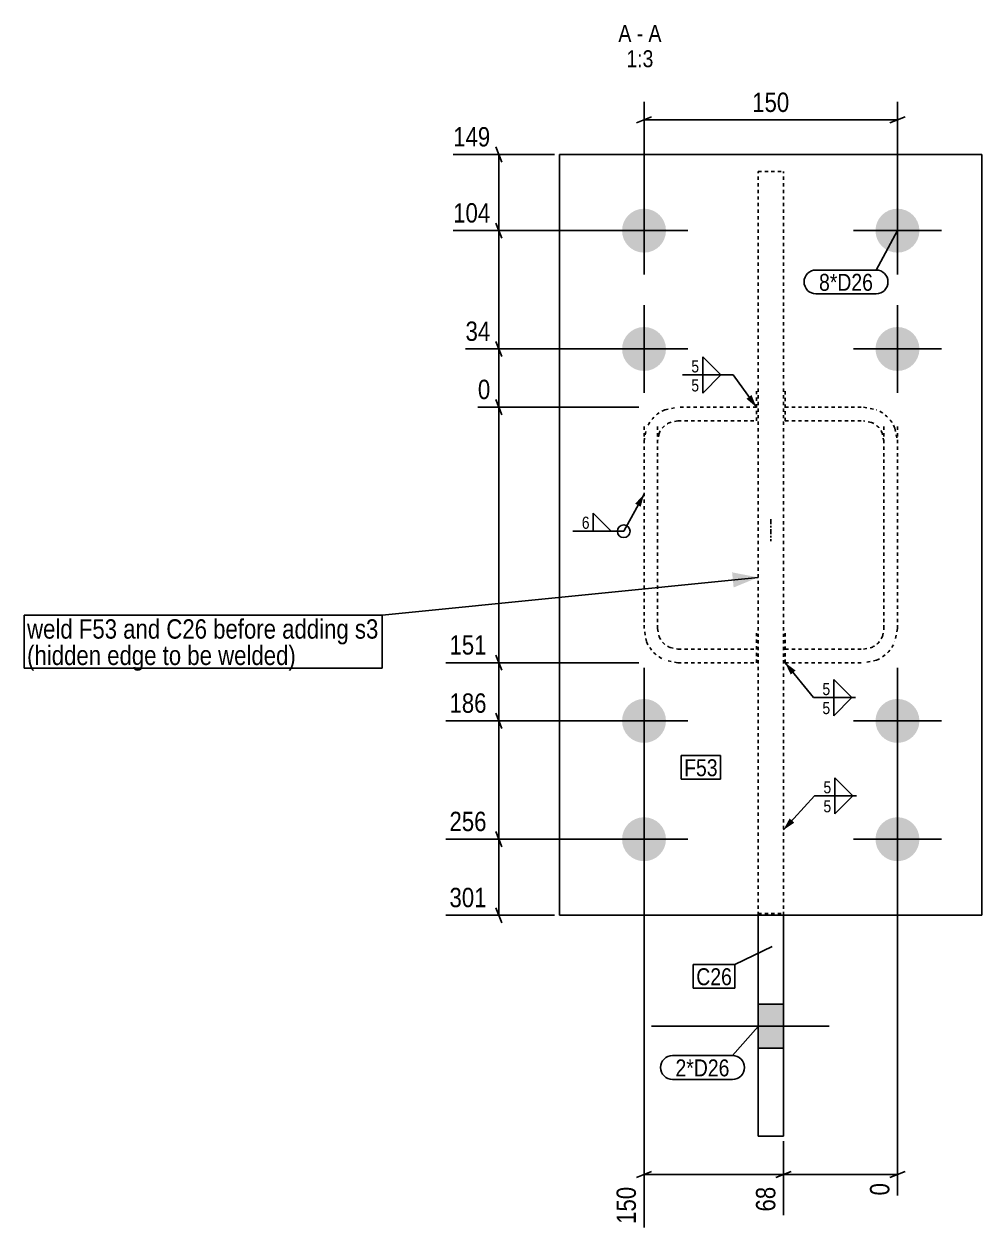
# Model space of a CAD drawing. Header units: millimetres. Extents: x 7 to 46980, y 6 to 1565.
# Drawn here: x 32838 to 33405, y 7 to 719 of the extents above; entities that cross this region are included whole.
import ezdxf

# ---------------------------------------------------------------- set-up
doc = ezdxf.new("R2010")
doc.units = ezdxf.units.MM
doc.linetypes.add('DXK_LINE_DOT2', pattern=[3.9198, 1.9599, -1.9599])
doc.linetypes.add('DXK_LINE_DOT3', pattern=[5.9187, 2.979, -0.9799, 0.9799, -0.9799])
for name, color, linetype in [('MÅLSÆTNING', 7, 'Continuous'), ('STÅL', 7, 'Continuous'), ('TEKST', 7, 'Continuous')]:
    doc.layers.add(name, color=color, linetype=linetype)
doc.styles.add('Arial Narrow', font='ARIALN.TTF', dxfattribs={"height": 0.2})

msp = doc.modelspace()

# ---------------------------------------------------------------- hatches: boundary and pattern name
at = {"layer": 'STÅL', "linetype": 'Continuous'}
for points in [[(33218.12, 596.92, -1), (33192.12, 596.92, -1)], [(33368.12, 596.92, -1), (33342.12, 596.92, -1)], [(33218.12, 526.92, -1), (33192.12, 526.92, -1)], [(33368.12, 526.92, -1), (33342.12, 526.92, -1)], [(33218.12, 306.92, -1), (33192.12, 306.92, -1)], [(33368.12, 306.92, -1), (33342.12, 306.92, -1)], [(33218.12, 236.92, -1), (33192.12, 236.92, -1)], [(33368.12, 236.92, -1), (33342.12, 236.92, -1)], [(33272.62, 139.27), (33272.62, 113.27), (33287.62, 113.27), (33287.62, 139.27)]]:
    msp.add_hatch(color=96, dxfattribs=at).paths.add_polyline_path(points)
at = {"layer": 'TEKST', "linetype": 'Continuous'}
for color, points in [(3, [(33268.78, 499.67), (33271.62, 492.48), (33265.73, 497.48)]), (3, [(33199.88, 435.38), (33205.12, 441.06), (33203.17, 433.58)]), (7, [(33257.25, 394.79), (33272.62, 391.81), (33258.15, 385.83)]), (3, [(33291.91, 334.35), (33288.62, 341.35), (33294.81, 336.72)]), (3, [(33294.07, 246.7), (33287.62, 242.43), (33291.3, 249.23)])]:
    msp.add_hatch(color=color, dxfattribs=at).paths.add_polyline_path(points)

# ---------------------------------------------------------------- linework, layer by layer
at = {"layer": 'MÅLSÆTNING', "color": 7, "linetype": 'Continuous'}
for p, q in [((33205.12, 599.92), (33205.12, 673.13)), ((33355.12, 599.92), (33355.12, 673.13)), ((33209.62, 664.28), (33200.62, 660.68)), ((33205.12, 662.48), (33355.12, 662.48)), ((33350.62, 660.68), (33359.62, 664.28)), ((33152.12, 641.92), (33092.17, 641.92)), ((33121.01, 637.42), (33117.41, 646.42)), ((33121.01, 592.42), (33117.41, 601.42)), ((33202.12, 596.92), (33092.17, 596.92)), ((33119.21, 526.92), (33119.21, 596.92)), ((33117.41, 531.42), (33121.01, 522.42)), ((33117.41, 531.42), (33121.01, 522.42)), ((33202.12, 526.92), (33099.48, 526.92)), ((33202.12, 526.92), (33099.48, 526.92)), ((33119.21, 492.48), (33119.21, 526.92)), ((33202.12, 492.48), (33106.8, 492.48)), ((33202.12, 492.48), (33106.8, 492.48)), ((33121.01, 487.98), (33117.41, 496.98)), ((33121.01, 487.98), (33117.41, 496.98)), ((33119.21, 341.35), (33119.21, 492.48)), ((33117.41, 345.85), (33121.01, 336.85)), ((33202.12, 341.35), (33087.8, 341.35)), ((33119.21, 306.92), (33119.21, 341.35)), ((33205.12, 338.35), (33205.12, 7.2)), ((33355.12, 338.35), (33355.12, 26.2)), ((33202.12, 306.92), (33087.8, 306.92)), ((33202.12, 306.92), (33087.8, 306.92)), ((33121.01, 302.42), (33117.41, 311.42)), ((33121.01, 302.42), (33117.41, 311.42)), ((33119.21, 236.92), (33119.21, 306.92)), ((33202.12, 236.92), (33087.8, 236.92)), ((33121.01, 232.42), (33117.41, 241.42)), ((33119.21, 191.92), (33119.21, 236.92)), ((33117.41, 196.42), (33121.01, 187.42)), ((33152.12, 191.92), (33087.8, 191.92)), ((33287.62, 58.24), (33287.62, 14.51)), ((33287.62, 58.24), (33287.62, 14.51)), ((33209.62, 40.41), (33200.62, 36.81)), ((33205.12, 38.61), (33287.62, 38.61)), ((33292.12, 40.41), (33283.12, 36.81)), ((33283.12, 36.81), (33292.12, 40.41)), ((33287.62, 38.61), (33355.12, 38.61)), ((33350.62, 36.81), (33359.62, 40.41))]:
    msp.add_line(p, q, dxfattribs=at)
at = {"layer": 'STÅL', "color": 2, "linetype": 'Continuous'}
for p, q in [((33155.12, 641.92), (33405.12, 641.92)), ((33155.12, 641.92), (33155.12, 191.92)), ((33405.12, 641.92), (33405.12, 191.92)), ((33155.12, 191.92), (33405.12, 191.92)), ((33272.62, 61.24), (33272.62, 191.92)), ((33287.62, 61.24), (33287.62, 191.92)), ((33287.62, 61.24), (33272.62, 61.24))]:
    msp.add_line(p, q, dxfattribs=at)
at = {"layer": 'STÅL', "color": 7, "linetype": 'DXK_LINE_DOT2'}
for p, q in [((33272.62, 191.92), (33272.62, 631.92)), ((33272.62, 631.92), (33287.62, 631.92)), ((33287.62, 191.92), (33287.62, 631.92)), ((33271.62, 484.42), (33271.62, 501.9)), ((33288.62, 501.9), (33288.62, 484.42)), ((33217.47, 490.94), (33225.12, 492.48)), ((33271.62, 492.48), (33225.12, 492.48)), ((33288.62, 492.48), (33335.12, 492.48)), ((33335.12, 492.48), (33342.77, 490.94)), ((33225.12, 484.42), (33220.53, 483.5)), ((33225.12, 484.42), (33271.62, 484.42)), ((33288.62, 484.42), (33335.12, 484.42)), ((33339.71, 483.5), (33335.12, 484.42)), ((33205.12, 361.5), (33205.12, 481.75)), ((33205.12, 472.33), (33206.64, 480.04)), ((33213.12, 361.5), (33213.12, 481.75)), ((33347.12, 361.5), (33347.12, 481.75)), ((33353.6, 480.04), (33355.12, 472.33)), ((33355.12, 361.5), (33355.12, 481.75)), ((33214.03, 476.95), (33213.12, 472.33)), ((33347.12, 472.33), (33346.21, 476.95)), ((33206.64, 353.79), (33205.12, 361.5)), ((33213.12, 361.5), (33214.03, 356.88)), ((33271.62, 341.35), (33271.62, 358.83)), ((33288.62, 358.83), (33288.62, 341.35)), ((33346.21, 356.88), (33347.12, 361.5)), ((33355.12, 361.5), (33353.6, 353.79)), ((33220.53, 350.33), (33225.12, 349.41)), ((33225.12, 349.41), (33271.62, 349.41)), ((33288.62, 349.41), (33335.12, 349.41)), ((33335.12, 349.41), (33339.71, 350.33)), ((33225.12, 341.35), (33217.47, 342.89)), ((33342.77, 342.89), (33335.12, 341.35)), ((33225.12, 341.35), (33271.62, 341.35)), ((33288.62, 341.35), (33335.12, 341.35)), ((33272.62, 193.02), (33287.62, 193.02))]:
    msp.add_line(p, q, dxfattribs=at)
at = {"layer": 'STÅL', "color": 96, "linetype": 'Continuous'}
for p, q in [((33205.12, 622.92), (33205.12, 570.92)), ((33355.12, 622.92), (33355.12, 570.92)), ((33179.12, 596.92), (33231.12, 596.92)), ((33329.12, 596.92), (33381.12, 596.92)), ((33205.12, 552.92), (33205.12, 500.92)), ((33355.12, 552.92), (33355.12, 500.92)), ((33179.12, 526.92), (33231.12, 526.92)), ((33329.12, 526.92), (33381.12, 526.92)), ((33205.12, 332.92), (33205.12, 280.92)), ((33355.12, 332.92), (33355.12, 280.92)), ((33179.12, 306.92), (33231.12, 306.92)), ((33329.12, 306.92), (33381.12, 306.92)), ((33205.12, 262.92), (33205.12, 210.92)), ((33355.12, 262.92), (33355.12, 210.92)), ((33179.12, 236.92), (33231.12, 236.92)), ((33329.12, 236.92), (33381.12, 236.92)), ((33287.62, 139.27), (33272.62, 139.27)), ((33314.62, 126.27), (33209.62, 126.27)), ((33287.62, 113.27), (33272.62, 113.27))]:
    msp.add_line(p, q, dxfattribs=at)
at = {"layer": 'STÅL', "color": 7, "linetype": 'DXK_LINE_DOT3'}
msp.add_line((33280.12, 426.33), (33280.12, 413.26), dxfattribs=at)
at = {"layer": 'STÅL', "color": 7, "linetype": 'DXK_LINE_DOT2'}
for centre, radius, start, end in [((33225.22, 472.43), 20.08, 112.7149, 157.71377), ((33335.02, 472.43), 20.08, 22.28623, 67.2851), ((33225.18, 472.39), 12.05, 112.7149, 157.71377), ((33335.06, 472.39), 12.05, 22.28623, 67.2851), ((33225.18, 361.44), 12.05, 202.28623, 247.2851), ((33335.06, 361.44), 12.05, 292.7149, 337.71377), ((33225.22, 361.4), 20.08, 202.28623, 247.2851), ((33335.02, 361.4), 20.08, 292.7149, 337.71377)]:
    msp.add_arc(centre, radius, start, end, dxfattribs=at)
at = {"layer": 'TEKST', "color": 3, "linetype": 'Continuous'}
for p, q in [((33271.62, 492.48), (33257.94, 511.58)), ((33205.12, 441.06), (33193.11, 419.07)), ((33288.62, 341.35), (33305.47, 320.69)), ((33287.62, 242.43), (33306.07, 262.59))]:
    msp.add_line(p, q, dxfattribs=at)
for start, end in [(90, 270), (270, 90)]:
    msp.add_arc((33193.11, 419.07), 3.75, start, end, dxfattribs=at)

# ---------------------------------------------------------------- wipeouts: each hides what was drawn before it
at = {"color": 0, "linetype": 'Continuous'}
for points in [[(33197.63, 708.62), (33197.63, 719.12), (33189.96, 719.12), (33189.96, 708.62)], [(33210.69, 693.62), (33210.69, 704.12), (33194.7, 704.12), (33194.7, 693.62)], [(33048.31, 355.58), (33048.31, 367.58), (32839.98, 367.58), (32839.98, 355.58)], [(32999.34, 339.98), (32999.34, 351.98), (32839.98, 351.98), (32839.98, 339.98)]]:
    msp.add_wipeout(points, dxfattribs=at).dxf.layer = 'TEKST'
at = {"color": 0}
for points in [[(33340.67, 561.34), (33340.67, 571.84), (33308.7, 571.84), (33308.7, 561.34)], [(33238.29, 512.48), (33238.29, 521.18), (33232.52, 521.18), (33232.52, 512.48)], [(33173.46, 419.97), (33173.46, 428.67), (33167.69, 428.67), (33167.69, 419.97)], [(33315.89, 321.59), (33315.89, 330.29), (33310.12, 330.29), (33310.12, 321.59)], [(33248.68, 274.21), (33248.68, 284.71), (33228.86, 284.71), (33228.86, 274.21)], [(33316.49, 263.49), (33316.49, 272.19), (33310.72, 272.19), (33310.72, 263.49)], [(33257.16, 150.57), (33257.16, 161.07), (33236.06, 161.07), (33236.06, 150.57)], [(33255.74, 96.65), (33255.74, 107.15), (33223.76, 107.15), (33223.76, 96.65)]]:
    msp.add_wipeout(points, dxfattribs=at).dxf.layer = 'TEKST'

# ---------------------------------------------------------------- next in the draw order: linework, layer by layer
at = {"layer": 'TEKST', "color": 3, "linetype": 'Continuous'}
for p, q in [((33250.54, 511.58), (33239.83, 522.29)), ((33239.83, 522.29), (33239.83, 511.58)), ((33239.83, 511.58), (33250.54, 511.58)), ((33185.71, 419.07), (33175, 429.78)), ((33175, 429.78), (33175, 419.07)), ((33163.04, 419.07), (33193.11, 419.07)), ((33175, 419.07), (33185.71, 419.07)), ((33328.15, 320.69), (33317.44, 331.4)), ((33317.44, 331.4), (33317.44, 320.69)), ((33317.44, 320.69), (33328.15, 320.69)), ((33328.75, 262.59), (33318.04, 273.3)), ((33318.04, 273.3), (33318.04, 262.59)), ((33318.04, 262.59), (33328.75, 262.59))]:
    msp.add_line(p, q, dxfattribs=at)
at = {"layer": 'TEKST', "color": 7, "linetype": 'Continuous'}
for p, q in [((33272.62, 391.81), (33050.11, 369.38)), ((32838.18, 369.38), (33050.11, 369.38)), ((32838.18, 338.18), (32838.18, 369.38)), ((33050.11, 338.18), (33050.11, 369.38)), ((32838.18, 338.18), (33050.11, 338.18))]:
    msp.add_line(p, q, dxfattribs=at)

# ---------------------------------------------------------------- next in the draw order: texts
at = {"layer": 'TEKST', "color": 3, "linetype": 'Continuous', "style": 'Arial Narrow'}
for s, height, p in [('1:3', 10.021, (33194.7, 693.62)), ('weld F53 and C26 before adding s3', 11.4531, (32839.98, 355.58)), ('(hidden edge to be welded)', 11.4531, (32839.98, 339.98))]:
    msp.add_text(s, height=height, dxfattribs=at).set_placement(p)
at = {"layer": 'TEKST', "color": 3, "style": 'Arial Narrow'}
msp.add_text('6', height=7.16, dxfattribs=at).set_placement((33168.29, 420.57))

# ---------------------------------------------------------------- next in the draw order: wipeouts: each hides what was drawn before it
at = {"color": 0}
for points, layer in [([(33293.49, 664.73), (33293.49, 681.53), (33266.75, 681.53), (33266.75, 664.73)], 'MÅLSÆTNING'), ([(33340.67, 561.34), (33340.67, 571.84), (33308.7, 571.84), (33308.7, 561.34)], 'TEKST'), ([(33248.68, 274.21), (33248.68, 284.71), (33228.86, 284.71), (33228.86, 274.21)], 'TEKST'), ([(33257.16, 150.57), (33257.16, 161.07), (33236.06, 161.07), (33236.06, 150.57)], 'TEKST'), ([(33255.74, 96.65), (33255.74, 107.15), (33223.76, 107.15), (33223.76, 96.65)], 'TEKST')]:
    msp.add_wipeout(points, dxfattribs=at).dxf.layer = layer
at = {"color": 0, "linetype": 'Continuous'}
for points, layer in [([(33116.51, 599.32), (33116.51, 616.12), (33089.77, 616.12), (33089.77, 599.32)], 'MÅLSÆTNING'), ([(33116.51, 529.32), (33116.51, 546.12), (33097.08, 546.12), (33097.08, 529.32)], 'MÅLSÆTNING'), ([(33116.51, 494.88), (33116.51, 511.68), (33104.4, 511.68), (33104.4, 494.88)], 'MÅLSÆTNING'), ([(33114.32, 343.75), (33114.32, 360.55), (33087.59, 360.55), (33087.59, 343.75)], 'MÅLSÆTNING'), ([(33114.32, 309.32), (33114.32, 326.12), (33087.59, 326.12), (33087.59, 309.32)], 'MÅLSÆTNING'), ([(33114.32, 239.32), (33114.32, 256.12), (33087.59, 256.12), (33087.59, 239.32)], 'MÅLSÆTNING'), ([(33114.32, 194.32), (33114.32, 211.12), (33087.59, 211.12), (33087.59, 194.32)], 'MÅLSÆTNING'), ([(33352.72, 35.91), (33335.92, 35.91), (33335.92, 23.8), (33352.72, 23.8)], 'MÅLSÆTNING'), ([(33202.72, 33.72), (33185.92, 33.72), (33185.92, 6.99), (33202.72, 6.99)], 'MÅLSÆTNING'), ([(33285.22, 33.72), (33268.42, 33.72), (33268.42, 14.3), (33285.22, 14.3)], 'MÅLSÆTNING'), ([(33204.61, 708.62), (33204.61, 719.12), (33200.78, 719.12), (33200.78, 708.62)], 'TEKST')]:
    msp.add_wipeout(points, dxfattribs=at).dxf.layer = layer

# ---------------------------------------------------------------- next in the draw order: linework, layer by layer
at = {"layer": 'MÅLSÆTNING', "color": 7, "linetype": 'Continuous'}
for p, q in [((33119.21, 596.92), (33119.21, 641.92)), ((33117.41, 601.42), (33121.01, 592.42)), ((33202.12, 596.92), (33092.17, 596.92)), ((33117.41, 345.85), (33121.01, 336.85)), ((33202.12, 341.35), (33087.8, 341.35)), ((33202.12, 236.92), (33087.8, 236.92)), ((33117.41, 241.42), (33121.01, 232.42))]:
    msp.add_line(p, q, dxfattribs=at)
at = {"layer": 'TEKST', "color": 7, "linetype": 'Continuous'}
for p, q in [((33355.12, 596.92), (33342.47, 573.64)), ((33306.9, 573.64), (33342.47, 573.64)), ((33306.9, 559.54), (33342.47, 559.54)), ((33227.06, 286.51), (33250.48, 286.51)), ((33227.06, 272.41), (33227.06, 286.51)), ((33250.48, 272.41), (33250.48, 286.51)), ((33227.06, 272.41), (33250.48, 272.41)), ((33280.93, 173.46), (33258.96, 162.87)), ((33234.26, 162.87), (33258.96, 162.87)), ((33234.26, 148.77), (33234.26, 162.87)), ((33258.96, 148.77), (33258.96, 162.87)), ((33234.26, 148.77), (33258.96, 148.77)), ((33272.59, 126.04), (33257.54, 108.95)), ((33221.96, 108.95), (33257.54, 108.95)), ((33221.96, 94.85), (33257.54, 94.85))]:
    msp.add_line(p, q, dxfattribs=at)
for centre, start, end in [((33306.9, 566.59), 90, 270), ((33342.47, 566.59), 270, 90), ((33221.96, 101.9), 90, 270), ((33257.54, 101.9), 270, 90)]:
    msp.add_arc(centre, 7.05, start, end, dxfattribs=at)

# ---------------------------------------------------------------- next in the draw order: texts
at = {"layer": 'MÅLSÆTNING', "color": 3, "style": 'Arial Narrow'}
msp.add_text('150', height=11.453, dxfattribs=at).set_placement((33269.15, 667.13))
at = {"layer": 'MÅLSÆTNING', "color": 3, "linetype": 'Continuous', "style": 'Arial Narrow'}
for s, height, p in [('104', 11.453, (33092.17, 601.72)), ('34', 11.453, (33099.48, 531.72)), ('0', 11.45, (33106.8, 497.28)), ('151', 11.453, (33089.99, 346.15)), ('186', 11.453, (33089.99, 311.72)), ('256', 11.453, (33089.99, 241.72)), ('301', 11.453, (33089.99, 196.72))]:
    msp.add_text(s, height=height, dxfattribs=at).set_placement(p)
for s, height, p in [('150', 11.453, (33200.32, 9.39)), ('68', 11.453, (33282.82, 16.7)), ('0', 11.45, (33350.32, 26.2))]:
    msp.add_text(s, height=height, rotation=90.00021, dxfattribs=at).set_placement(p)
at = {"layer": 'TEKST', "color": 3, "linetype": 'Continuous', "style": 'Arial Narrow'}
for s, p in [('A', (33189.96, 708.62)), ('-', (33200.78, 708.62))]:
    msp.add_text(s, height=10.02, dxfattribs=at).set_placement(p)
at = {"layer": 'TEKST', "color": 3, "style": 'Arial Narrow'}
for s, p in [('8*D26', (33308.7, 561.34)), ('F53', (33228.86, 274.21)), ('C26', (33236.06, 150.57)), ('2*D26', (33223.76, 96.65))]:
    msp.add_text(s, height=10.021, dxfattribs=at).set_placement(p)

# ---------------------------------------------------------------- next in the draw order: wipeouts: each hides what was drawn before it
at = {"color": 0, "linetype": 'Continuous'}
for points in [[(33215.43, 708.62), (33215.43, 719.12), (33207.76, 719.12), (33207.76, 708.62)], [(33238.29, 501.23), (33238.29, 509.93), (33232.52, 509.93), (33232.52, 501.23)], [(33315.89, 310.34), (33315.89, 319.04), (33310.12, 319.04), (33310.12, 310.34)], [(33316.49, 252.24), (33316.49, 260.94), (33310.72, 260.94), (33310.72, 252.24)]]:
    msp.add_wipeout(points, dxfattribs=at).dxf.layer = 'TEKST'

# ---------------------------------------------------------------- next in the draw order: linework, layer by layer
at = {"layer": 'TEKST', "color": 3, "linetype": 'Continuous'}
for p, q in [((33227.87, 511.58), (33257.94, 511.58)), ((33239.83, 511.58), (33250.54, 511.58)), ((33250.54, 511.58), (33239.83, 500.86)), ((33239.83, 500.86), (33239.83, 511.58)), ((33305.47, 320.69), (33330.29, 320.69)), ((33317.44, 320.69), (33328.15, 320.69)), ((33328.15, 320.69), (33317.44, 309.97)), ((33317.44, 309.97), (33317.44, 320.69)), ((33306.07, 262.59), (33330.89, 262.59)), ((33318.04, 262.59), (33328.75, 262.59)), ((33328.75, 262.59), (33318.04, 251.87)), ((33318.04, 251.87), (33318.04, 262.59))]:
    msp.add_line(p, q, dxfattribs=at)

# ---------------------------------------------------------------- next in the draw order: texts
at = {"layer": 'TEKST', "color": 3, "linetype": 'Continuous', "style": 'Arial Narrow'}
for s, height, p in [('A', 10.02, (33207.76, 708.62)), ('5', 7.16, (33233.12, 501.83)), ('5', 7.16, (33310.72, 310.94)), ('5', 7.16, (33311.32, 252.84))]:
    msp.add_text(s, height=height, dxfattribs=at).set_placement(p)
at = {"layer": 'TEKST', "color": 3, "style": 'Arial Narrow'}
for p in [(33233.12, 513.08), (33310.72, 322.19), (33311.32, 264.09)]:
    msp.add_text('5', height=7.16, dxfattribs=at).set_placement(p)

# ---------------------------------------------------------------- next in the draw order: wipeouts: each hides what was drawn before it
at = {"color": 0, "linetype": 'Continuous'}
msp.add_wipeout([(33116.51, 644.32), (33116.51, 661.12), (33089.77, 661.12), (33089.77, 644.32)], dxfattribs=at).dxf.layer = 'MÅLSÆTNING'

# ---------------------------------------------------------------- next in the draw order: texts
at = {"layer": 'MÅLSÆTNING', "color": 3, "linetype": 'Continuous', "style": 'Arial Narrow'}
msp.add_text('149', height=11.453, dxfattribs=at).set_placement((33092.17, 646.72))

doc.saveas('drawing.dxf')
